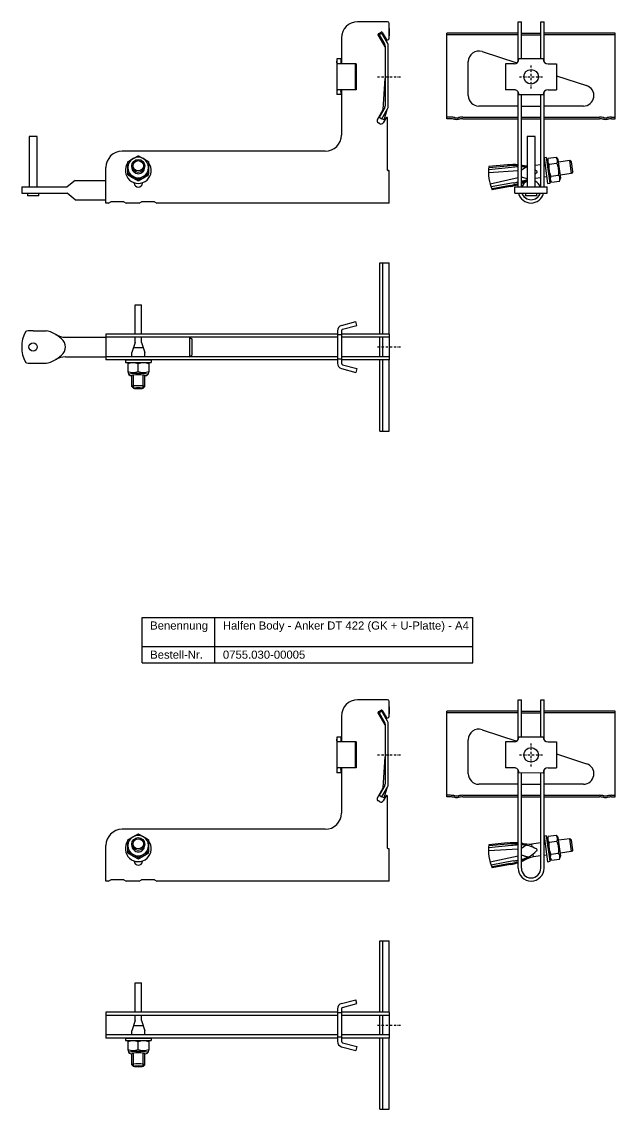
# Model space of a CAD drawing. Header units: millimetres. Extents: x 1273 to 2652, y -1202 to 170.
# Drawn here: x 1551 to 1917, y -1068 to -396 of the extents above; entities that cross this region are included whole.
import ezdxf

# ---------------------------------------------------------------- set-up
doc = ezdxf.new("R2010")
doc.units = ezdxf.units.MM
doc.header["$LTSCALE"] = 10
doc.linetypes.add('STRICHPUNKT2', pattern=[0.5, 0.25, -0.125, 0, -0.125])
doc.layers.add('HALFEN', color=2, linetype='Continuous')
doc.styles.add('ARIAL50', font='ARIAL.TTF', dxfattribs={"height": 5})

msp = doc.modelspace()

# ---------------------------------------------------------------- linework, layer by layer
at = {"layer": 'HALFEN'}
for p, q in [((1776.71, -395.86), (1758.21, -395.86)), ((1776.71, -395.86), (1758.21, -395.86)), ((1857.39, -420.52), (1857.39, -395.86)), ((1857.39, -395.86), (1859.39, -395.86)), ((1859.39, -418.85), (1859.39, -395.86)), ((1871.39, -418.86), (1871.39, -395.86)), ((1871.39, -395.86), (1873.39, -395.86)), ((1873.39, -420.51), (1873.39, -395.86)), ((1777.71, -400.12), (1777.71, -396.86)), ((1777.71, -406.04), (1777.71, -396.86)), ((1777.71, -400.12), (1777.71, -404.56)), ((1813.39, -455.86), (1813.39, -402.87)), ((1857.39, -402.87), (1813.39, -402.87)), ((1859.39, -402.87), (1871.39, -402.87)), ((1917.39, -402.87), (1873.39, -402.87)), ((1917.39, -455.86), (1917.39, -402.87)), ((1748.21, -405.86), (1748.21, -421.6)), ((1857.39, -403.87), (1813.39, -403.87)), ((1859.39, -403.87), (1871.39, -403.87)), ((1917.39, -403.87), (1873.39, -403.87)), ((1835.08, -414.31), (1856.61, -421.31)), ((1745.38, -418.86), (1745.38, -440.86)), ((1747.88, -418.86), (1745.38, -418.86)), ((1757.38, -421.86), (1746.16, -421.86)), ((1747.88, -418.86), (1747.88, -420.86)), ((1756.73, -421.86), (1756.73, -437.86)), ((1757.38, -421.86), (1757.38, -437.86)), ((1826.57, -441.49), (1826.57, -420.49)), ((1849.68, -421.84), (1849.67, -437.84)), ((1854.89, -421.85), (1849.68, -421.84)), ((1872.89, -418.86), (1857.89, -418.85)), ((1875.89, -421.86), (1881.1, -421.87)), ((1881.1, -421.87), (1881.09, -437.87)), ((1881.1, -429.26), (1899.71, -435.31)), ((1747.88, -440.86), (1745.38, -440.86)), ((1757.38, -437.86), (1746.16, -437.86)), ((1747.88, -438.86), (1747.88, -440.86)), ((1748.21, -438.11), (1748.21, -465.86)), ((1854.88, -437.85), (1849.67, -437.84)), ((1857.39, -497.86), (1857.39, -439.2)), ((1857.88, -440.85), (1872.88, -440.86)), ((1859.39, -497.86), (1859.39, -440.85)), ((1871.39, -497.86), (1871.39, -440.86)), ((1873.39, -497.86), (1873.39, -439.19)), ((1875.88, -437.86), (1881.09, -437.87)), ((1857.39, -447.99), (1833.07, -447.99)), ((1859.39, -447.99), (1871.39, -447.99)), ((1897.7, -447.99), (1873.39, -447.99)), ((1776.71, -487.56), (1776.71, -455.41)), ((1815.64, -454.86), (1813.39, -454.86)), ((1815.64, -455.86), (1813.39, -455.86)), ((1823.13, -454.86), (1857.39, -454.86)), ((1823.13, -455.86), (1857.39, -455.86)), ((1859.39, -454.86), (1871.39, -454.86)), ((1859.39, -455.86), (1871.39, -455.86)), ((1873.39, -454.86), (1907.64, -454.86)), ((1873.39, -455.86), (1907.64, -455.86)), ((1915.13, -454.86), (1917.39, -454.86)), ((1915.13, -455.86), (1917.39, -455.86)), ((1555.21, -466.86), (1555.21, -497.86)), ((1560.21, -466.86), (1555.21, -466.86)), ((1560.21, -497.86), (1560.21, -466.86)), ((1862.89, -466.86), (1862.89, -497.86)), ((1867.89, -466.86), (1862.89, -466.86)), ((1867.89, -497.86), (1867.89, -466.86)), ((1738.21, -475.86), (1612.71, -475.86)), ((1874.97, -479.79), (1873.39, -480.01)), ((1873.39, -480.01), (1875.61, -495.86)), ((1873.92, -483.82), (1873.39, -483.9)), ((1877.2, -495.63), (1874.97, -479.79)), ((1875.25, -481.81), (1876.87, -493.3)), ((1876.01, -480.14), (1875.28, -481.97)), ((1876.01, -480.14), (1880.8, -479.47)), ((1876.54, -483.86), (1881.32, -483.19)), ((1880.8, -479.47), (1882.01, -481.02)), ((1882.01, -481.02), (1883.62, -492.51)), ((1889.32, -481.66), (1882.24, -482.65)), ((1890.43, -489.58), (1889.32, -481.66)), ((1890.45, -482.51), (1889.32, -481.66)), ((1891.28, -488.45), (1890.45, -482.51)), ((1602.71, -507.86), (1602.71, -485.86)), ((1618.7, -485.74), (1618.7, -484.94)), ((1626.71, -485.74), (1626.71, -484.94)), ((1777.41, -487.86), (1777.01, -487.86)), ((1777.71, -507.86), (1777.71, -488.16)), ((1857.39, -488.05), (1839.11, -489.22)), ((1853.22, -485.92), (1839.19, -487.35)), ((1850.78, -484.29), (1839.36, -485.37)), ((1850.84, -484.99), (1839.42, -486.07)), ((1862.44, -485.65), (1859.39, -487.63)), ((1861.42, -485.56), (1862.44, -485.65)), ((1871.39, -484.18), (1867.89, -484.67)), ((1890.43, -489.58), (1883.35, -490.57)), ((1891.28, -488.45), (1890.43, -489.58)), ((1583.71, -493.86), (1578.71, -497.86)), ((1583.71, -493.86), (1602.71, -493.86)), ((1620.21, -495.56), (1620.21, -495.39)), ((1625.21, -495.56), (1625.21, -495.39)), ((1857.39, -492.36), (1840.09, -496.15)), ((1854.56, -495.43), (1840.68, -497.92)), ((1852.52, -496.98), (1841.25, -499.09)), ((1859.39, -491.42), (1859.45, -491.91)), ((1859.45, -491.91), (1859.39, -491.93)), ((1862.89, -492.97), (1859.45, -491.91)), ((1862.54, -493.52), (1862.89, -493.39)), ((1871.39, -492.25), (1867.89, -492.75)), ((1875.03, -491.74), (1873.39, -491.97)), ((1875.61, -495.86), (1877.2, -495.63)), ((1878.1, -495.01), (1876.89, -493.46)), ((1877.58, -491.29), (1882.36, -490.62)), ((1878.1, -495.01), (1882.89, -494.34)), ((1882.89, -494.34), (1883.62, -492.51)), ((1550.71, -497.86), (1578.71, -497.86)), ((1550.71, -497.86), (1550.71, -501.86)), ((1550.71, -501.86), (1578.71, -501.86)), ((1554.21, -501.86), (1554.21, -503.36)), ((1561.21, -503.36), (1554.21, -503.36)), ((1561.21, -503.36), (1561.21, -501.86)), ((1583.71, -505.86), (1578.71, -501.86)), ((1852.64, -497.62), (1841.36, -499.73)), ((1855.39, -497.86), (1875.39, -497.86)), ((1855.39, -501.86), (1855.39, -497.86)), ((1855.39, -501.86), (1875.39, -501.86)), ((1861.89, -501.86), (1861.89, -503.36)), ((1868.89, -503.36), (1861.89, -503.36)), ((1868.89, -503.36), (1868.89, -501.86)), ((1875.39, -501.86), (1875.39, -497.86)), ((1583.71, -505.86), (1602.71, -505.86)), ((1604.21, -507.86), (1602.71, -507.86)), ((1604.21, -507.86), (1605.71, -507.06)), ((1613.71, -507.06), (1605.71, -507.06)), ((1613.71, -507.06), (1615.21, -507.86)), ((1623.21, -507.86), (1615.21, -507.86)), ((1623.21, -507.86), (1624.71, -507.06)), ((1632.71, -507.06), (1624.71, -507.06)), ((1632.71, -507.06), (1634.21, -507.86)), ((1777.71, -507.86), (1634.21, -507.86)), ((1771.97, -588.83), (1771.97, -544.83)), ((1771.97, -544.83), (1777.71, -544.83)), ((1773.71, -588.83), (1773.71, -544.83)), ((1777.71, -588.83), (1777.71, -544.83)), ((1620.71, -570.81), (1624.71, -570.81)), ((1620.71, -588.83), (1620.71, -570.81)), ((1624.71, -588.83), (1624.71, -570.81)), ((1748.3, -583.47), (1757.06, -581.12)), ((1748.95, -585.89), (1757.71, -583.54)), ((1757.71, -583.54), (1757.06, -581.12)), ((1557.71, -586.83), (1565.71, -586.83)), ((1577.72, -590.83), (1602.71, -590.83)), ((1745.71, -588.83), (1602.71, -588.83)), ((1602.71, -588.83), (1602.71, -604.83)), ((1745.71, -590.83), (1602.71, -590.83)), ((1620.71, -594.06), (1620.71, -590.83)), ((1624.71, -594.06), (1624.71, -590.83)), ((1654.31, -590.83), (1654.31, -602.83)), ((1654.31, -590.83), (1655.71, -591.83)), ((1745.71, -586.85), (1745.71, -606.82)), ((1748.21, -589.33), (1745.71, -589.33)), ((1748.21, -586.85), (1748.21, -606.82)), ((1777.71, -588.83), (1748.21, -588.83)), ((1748.21, -588.83), (1748.21, -590.83)), ((1777.71, -590.83), (1748.21, -590.83)), ((1748.21, -590.83), (1748.21, -602.83)), ((1771.97, -602.83), (1771.97, -590.83)), ((1773.71, -602.83), (1773.71, -590.83)), ((1777.71, -588.83), (1777.71, -604.83)), ((1620.71, -594.06), (1618.71, -600.31)), ((1625.75, -597.31), (1619.71, -597.31)), ((1624.71, -594.06), (1626.71, -600.31)), ((1655.71, -591.83), (1655.71, -601.83)), ((1577.72, -602.83), (1602.71, -602.83)), ((1745.71, -602.83), (1602.71, -602.83)), ((1618.71, -602.83), (1618.71, -600.31)), ((1626.71, -602.83), (1626.71, -600.31)), ((1654.31, -602.83), (1655.71, -601.83)), ((1748.21, -604.33), (1745.71, -604.33)), ((1777.71, -602.83), (1748.21, -602.83)), ((1748.21, -602.83), (1748.21, -604.83)), ((1557.71, -606.83), (1565.71, -606.83)), ((1745.71, -604.83), (1602.71, -604.83)), ((1614.71, -604.83), (1630.71, -604.83)), ((1614.71, -604.83), (1614.71, -606.42)), ((1614.71, -606.42), (1630.71, -606.42)), ((1616.91, -606.42), (1616.21, -607.16)), ((1616.21, -607.16), (1616.21, -611.94)), ((1616.91, -606.42), (1628.51, -606.42)), ((1622.71, -611.94), (1622.71, -607.16)), ((1628.51, -606.42), (1629.21, -607.16)), ((1629.21, -607.16), (1629.21, -611.94)), ((1630.71, -604.83), (1630.71, -606.42)), ((1777.71, -604.83), (1748.21, -604.83)), ((1748.3, -610.2), (1757.06, -612.54)), ((1748.95, -607.78), (1757.71, -610.13)), ((1757.71, -610.13), (1757.06, -612.54)), ((1771.97, -648.83), (1771.97, -604.83)), ((1773.71, -648.83), (1773.71, -604.83)), ((1777.71, -648.83), (1777.71, -604.83)), ((1616.21, -611.94), (1616.91, -613.96)), ((1618.71, -621.31), (1618.71, -614.54)), ((1619.71, -622.31), (1619.71, -614.2)), ((1625.71, -622.31), (1625.71, -614.2)), ((1626.71, -621.31), (1626.71, -614.54)), ((1629.21, -611.94), (1628.51, -613.96)), ((1619.71, -622.31), (1618.71, -621.31)), ((1625.71, -622.31), (1626.71, -621.31)), ((1771.97, -648.83), (1777.71, -648.83)), ((1625.03, -763.93), (1829.34, -763.93)), ((1625.03, -791.93), (1625.03, -763.93)), ((1669.99, -791.93), (1669.99, -763.93)), ((1829.34, -791.93), (1829.34, -763.93)), ((1625.03, -781.93), (1829.34, -781.93)), ((1625.03, -791.93), (1829.34, -791.93)), ((1776.71, -814.86), (1758.21, -814.86)), ((1776.71, -814.86), (1758.21, -814.86)), ((1777.71, -819.12), (1777.71, -815.86)), ((1777.71, -825.04), (1777.71, -815.86)), ((1777.71, -819.12), (1777.71, -823.57)), ((1857.39, -839.52), (1857.39, -814.86)), ((1857.39, -814.86), (1859.39, -814.86)), ((1859.39, -837.85), (1859.39, -814.86)), ((1871.39, -837.86), (1871.39, -814.86)), ((1871.39, -814.86), (1873.39, -814.86)), ((1873.39, -839.51), (1873.39, -814.86)), ((1748.21, -824.86), (1748.21, -840.6)), ((1813.39, -874.86), (1813.39, -821.87)), ((1857.39, -821.87), (1813.39, -821.87)), ((1857.39, -822.87), (1813.39, -822.87)), ((1859.39, -821.87), (1871.39, -821.87)), ((1859.39, -822.87), (1871.39, -822.87)), ((1917.39, -821.87), (1873.39, -821.87)), ((1917.39, -822.87), (1873.39, -822.87)), ((1917.39, -874.86), (1917.39, -821.87)), ((1745.38, -837.86), (1745.38, -859.86)), ((1747.88, -837.86), (1745.38, -837.86)), ((1747.88, -837.86), (1747.88, -839.86)), ((1826.57, -860.5), (1826.57, -839.5)), ((1835.08, -833.31), (1856.61, -840.31)), ((1872.89, -837.86), (1857.89, -837.85)), ((1757.38, -840.86), (1746.16, -840.86)), ((1756.73, -840.86), (1756.73, -856.86)), ((1757.38, -840.86), (1757.38, -856.86)), ((1849.68, -840.85), (1849.67, -856.85)), ((1854.89, -840.85), (1849.68, -840.85)), ((1875.89, -840.87), (1881.1, -840.87)), ((1881.1, -840.87), (1881.09, -856.87)), ((1881.1, -848.27), (1899.71, -854.31)), ((1747.88, -859.86), (1745.38, -859.86)), ((1757.38, -856.86), (1746.16, -856.86)), ((1747.88, -857.86), (1747.88, -859.86)), ((1748.21, -857.12), (1748.21, -884.86)), ((1854.88, -856.85), (1849.67, -856.85)), ((1857.39, -918.86), (1857.39, -858.2)), ((1857.88, -859.85), (1872.88, -859.86)), ((1859.39, -918.86), (1859.39, -859.85)), ((1871.39, -918.86), (1871.39, -859.86)), ((1873.39, -918.86), (1873.39, -858.19)), ((1875.88, -856.87), (1881.09, -856.87)), ((1857.39, -867), (1833.07, -867)), ((1859.39, -867), (1871.39, -867)), ((1897.7, -867), (1873.39, -867)), ((1776.71, -906.56), (1776.71, -874.41)), ((1815.64, -873.86), (1813.39, -873.86)), ((1815.64, -874.86), (1813.39, -874.86)), ((1823.13, -873.86), (1857.39, -873.86)), ((1823.13, -874.86), (1857.39, -874.86)), ((1859.39, -873.86), (1871.39, -873.86)), ((1859.39, -874.86), (1871.39, -874.86)), ((1873.39, -873.86), (1907.64, -873.86)), ((1873.39, -874.86), (1907.64, -874.86)), ((1915.13, -873.86), (1917.39, -873.86)), ((1915.13, -874.86), (1917.39, -874.86)), ((1738.21, -894.86), (1612.71, -894.86)), ((1874.97, -898.79), (1873.39, -899.01)), ((1873.39, -899.01), (1875.61, -914.86)), ((1877.2, -914.64), (1874.97, -898.79)), ((1876.01, -899.14), (1875.28, -900.97)), ((1876.01, -899.14), (1880.8, -898.47)), ((1880.8, -898.47), (1882.01, -900.02)), ((1882.01, -900.02), (1883.62, -911.51)), ((1602.71, -926.86), (1602.71, -904.86)), ((1618.7, -904.74), (1618.7, -903.94)), ((1626.71, -904.74), (1626.71, -903.94)), ((1777.41, -906.86), (1777.01, -906.86)), ((1777.71, -926.86), (1777.71, -907.16)), ((1857.39, -907.05), (1839.11, -908.22)), ((1853.22, -904.92), (1839.19, -906.35)), ((1850.78, -903.29), (1839.36, -904.37)), ((1850.84, -903.99), (1839.42, -905.07)), ((1862.44, -904.65), (1859.39, -906.64)), ((1862.44, -904.65), (1859.39, -906.64)), ((1862.44, -904.65), (1859.39, -906.64)), ((1862.44, -904.65), (1859.39, -906.64)), ((1862.44, -904.65), (1859.39, -906.64)), ((1862.44, -904.65), (1859.39, -906.64)), ((1861.42, -904.56), (1862.44, -904.65)), ((1861.42, -904.56), (1862.44, -904.65)), ((1861.42, -904.56), (1862.44, -904.65)), ((1861.42, -904.56), (1862.44, -904.65)), ((1861.42, -904.56), (1862.44, -904.65)), ((1861.42, -904.56), (1862.44, -904.65)), ((1871.39, -903.18), (1865.55, -904)), ((1865.55, -904), (1865.78, -905.6)), ((1865.69, -904.99), (1865.79, -905.7)), ((1873.92, -902.82), (1873.39, -902.9)), ((1875.25, -900.82), (1876.87, -912.3)), ((1876.54, -902.86), (1881.32, -902.19)), ((1889.32, -900.66), (1882.24, -901.65)), ((1890.43, -908.58), (1889.32, -900.66)), ((1890.45, -901.51), (1889.32, -900.66)), ((1891.28, -907.45), (1890.45, -901.51)), ((1857.39, -911.37), (1840.09, -915.15)), ((1859.39, -910.42), (1859.45, -910.91)), ((1859.39, -910.42), (1859.45, -910.91)), ((1859.39, -910.42), (1859.45, -910.91)), ((1859.39, -910.42), (1859.45, -910.91)), ((1859.45, -910.91), (1859.39, -910.93)), ((1859.45, -910.91), (1859.39, -910.93)), ((1859.45, -910.91), (1859.39, -910.93)), ((1859.45, -910.91), (1859.39, -910.93)), ((1862.89, -911.97), (1859.45, -910.91)), ((1862.89, -911.97), (1859.45, -910.91)), ((1862.89, -911.97), (1859.45, -910.91)), ((1862.89, -911.97), (1859.45, -910.91)), ((1862.89, -911.97), (1859.45, -910.91)), ((1863.49, -912.15), (1859.45, -910.91)), ((1862.54, -912.52), (1863.49, -912.15)), ((1862.54, -912.52), (1862.89, -912.39)), ((1862.54, -912.52), (1862.89, -912.39)), ((1862.54, -912.52), (1862.89, -912.39)), ((1862.54, -912.52), (1862.89, -912.39)), ((1862.54, -912.52), (1862.89, -912.39)), ((1866.43, -910.22), (1866.53, -910.93)), ((1866.44, -910.31), (1866.67, -911.92)), ((1871.39, -911.26), (1866.67, -911.92)), ((1875.03, -910.74), (1873.39, -910.98)), ((1878.1, -914.01), (1876.89, -912.46)), ((1877.58, -910.29), (1882.36, -909.62)), ((1878.1, -914.01), (1882.89, -913.34)), ((1882.89, -913.34), (1883.62, -911.51)), ((1890.43, -908.58), (1883.35, -909.57)), ((1891.28, -907.45), (1890.43, -908.58)), ((1620.21, -914.56), (1620.21, -914.39)), ((1625.21, -914.56), (1625.21, -914.39)), ((1854.56, -914.43), (1840.68, -916.92)), ((1852.52, -915.98), (1841.25, -918.09)), ((1852.64, -916.62), (1841.36, -918.73)), ((1875.61, -914.86), (1877.2, -914.64)), ((1604.21, -926.86), (1602.71, -926.86)), ((1604.21, -926.86), (1605.71, -926.06)), ((1613.71, -926.06), (1605.71, -926.06)), ((1613.71, -926.06), (1615.21, -926.86)), ((1623.21, -926.86), (1615.21, -926.86)), ((1623.21, -926.86), (1624.71, -926.06)), ((1632.71, -926.06), (1624.71, -926.06)), ((1632.71, -926.06), (1634.21, -926.86)), ((1777.71, -926.86), (1634.21, -926.86)), ((1771.97, -1007.84), (1771.97, -963.84)), ((1771.97, -963.84), (1777.71, -963.84)), ((1773.71, -1007.84), (1773.71, -963.84)), ((1777.71, -1007.84), (1777.71, -963.84)), ((1620.71, -989.82), (1624.71, -989.82)), ((1620.71, -1007.84), (1620.71, -989.82)), ((1624.71, -1007.84), (1624.71, -989.82)), ((1748.3, -1002.47), (1757.06, -1000.13)), ((1757.71, -1002.54), (1757.06, -1000.13)), ((1745.71, -1007.84), (1602.71, -1007.84)), ((1602.71, -1007.84), (1602.71, -1023.84)), ((1745.71, -1005.85), (1745.71, -1025.82)), ((1748.21, -1005.85), (1748.21, -1025.82)), ((1777.71, -1007.84), (1748.21, -1007.84)), ((1748.21, -1007.84), (1748.21, -1009.84)), ((1748.95, -1004.89), (1757.71, -1002.54)), ((1777.71, -1007.84), (1777.71, -1023.84)), ((1745.71, -1009.84), (1602.71, -1009.84)), ((1620.71, -1013.07), (1618.71, -1019.32)), ((1620.71, -1013.07), (1620.71, -1009.84)), ((1624.71, -1013.07), (1624.71, -1009.84)), ((1624.71, -1013.07), (1626.71, -1019.32)), ((1748.21, -1008.34), (1745.71, -1008.34)), ((1777.71, -1009.84), (1748.21, -1009.84)), ((1748.21, -1009.84), (1748.21, -1021.84)), ((1771.97, -1021.84), (1771.97, -1009.84)), ((1773.71, -1021.84), (1773.71, -1009.84)), ((1618.71, -1021.84), (1618.71, -1019.32)), ((1625.75, -1016.32), (1619.71, -1016.32)), ((1626.71, -1021.84), (1626.71, -1019.32)), ((1745.71, -1021.84), (1602.71, -1021.84)), ((1745.71, -1023.84), (1602.71, -1023.84)), ((1614.71, -1023.84), (1630.71, -1023.84)), ((1614.71, -1023.84), (1614.71, -1025.42)), ((1614.71, -1025.42), (1630.71, -1025.42)), ((1616.91, -1025.42), (1616.21, -1026.16)), ((1616.21, -1026.16), (1616.21, -1030.94)), ((1616.91, -1025.42), (1628.51, -1025.42)), ((1622.71, -1030.94), (1622.71, -1026.16)), ((1628.51, -1025.42), (1629.21, -1026.16)), ((1629.21, -1026.16), (1629.21, -1030.94)), ((1630.71, -1023.84), (1630.71, -1025.42)), ((1748.21, -1023.34), (1745.71, -1023.34)), ((1777.71, -1021.84), (1748.21, -1021.84)), ((1748.21, -1021.84), (1748.21, -1023.84)), ((1777.71, -1023.84), (1748.21, -1023.84)), ((1748.95, -1026.78), (1757.71, -1029.13)), ((1771.97, -1067.84), (1771.97, -1023.84)), ((1773.71, -1067.84), (1773.71, -1023.84)), ((1777.71, -1067.84), (1777.71, -1023.84)), ((1616.21, -1030.94), (1616.91, -1032.96)), ((1618.71, -1040.32), (1618.71, -1033.55)), ((1619.71, -1041.32), (1619.71, -1033.2)), ((1625.71, -1041.32), (1625.71, -1033.2)), ((1626.71, -1040.32), (1626.71, -1033.55)), ((1629.21, -1030.94), (1628.51, -1032.96)), ((1748.3, -1029.2), (1757.06, -1031.55)), ((1757.71, -1029.13), (1757.06, -1031.55)), ((1619.71, -1041.32), (1618.71, -1040.32)), ((1625.71, -1041.32), (1626.71, -1040.32)), ((1771.97, -1067.84), (1777.71, -1067.84))]:
    msp.add_line(p, q, dxfattribs=at)
at = {"layer": 'HALFEN', "extrusion": (0, 1, 0)}
for p, q in [((1771.04, -403.22), (1772.77, -402.22)), ((1773.18, -402.87), (1771.45, -403.87)), ((1776.71, -408.98), (1773.18, -402.87)), ((1773.45, -402.41), (1775.84, -406.54)), ((1775.18, -411.4), (1770.86, -403.91)), ((1771.45, -403.87), (1774.98, -409.98)), ((1775.18, -410.73), (1775.18, -447.99)), ((1777.18, -447.99), (1777.18, -410.73)), ((1774.05, -450.14), (1775.18, -431.02)), ((1770.49, -456.31), (1774.05, -450.14)), ((1774.98, -448.74), (1771.45, -454.86)), ((1773.18, -455.86), (1776.71, -449.74)), ((1774.59, -456.36), (1776.49, -450.12)), ((1771.45, -454.86), (1773.17, -455.85)), ((1773.18, -455.86), (1773.17, -455.85)), ((1773.53, -455.98), (1773.18, -455.86)), ((1774.59, -456.36), (1773.53, -455.98)), ((1775.77, -455.16), (1773.95, -458.31)), ((1771.91, -458.86), (1771.04, -458.36)), ((1616.31, -490.43), (1616.31, -489.69)), ((1629.11, -490.43), (1629.11, -489.69)), ((1622.71, -494.09), (1622.71, -493.36)), ((1775.18, -830.4), (1770.86, -822.91)), ((1771.04, -822.22), (1772.77, -821.22)), ((1773.18, -821.87), (1771.45, -822.87)), ((1771.45, -822.87), (1774.98, -828.99)), ((1776.71, -827.99), (1773.18, -821.87)), ((1773.45, -821.41), (1775.84, -825.54)), ((1775.18, -829.74), (1775.18, -867)), ((1777.18, -867), (1777.18, -829.74)), ((1774.05, -869.14), (1775.18, -850.03)), ((1770.49, -875.31), (1774.05, -869.14)), ((1774.98, -867.75), (1771.45, -873.86)), ((1773.18, -874.86), (1776.71, -868.75)), ((1774.59, -875.36), (1776.49, -869.13)), ((1771.91, -877.86), (1771.04, -877.36)), ((1771.45, -873.86), (1773.17, -874.85)), ((1773.18, -874.86), (1773.17, -874.85)), ((1773.53, -874.98), (1773.18, -874.86)), ((1774.59, -875.36), (1773.53, -874.98)), ((1775.77, -874.16), (1773.95, -877.31)), ((1616.31, -909.43), (1616.31, -908.69)), ((1622.71, -913.09), (1622.71, -912.36)), ((1629.11, -909.43), (1629.11, -908.69))]:
    msp.add_line(p, q, dxfattribs=at)
at = {"layer": 'HALFEN', "color": 1, "linetype": 'STRICHPUNKT2', "ltscale": 0.5}
for p, q in [((1865.39, -437.11), (1865.39, -422.61)), ((1770.46, -429.86), (1784.96, -429.86)), ((1858.14, -429.86), (1872.64, -429.86)), ((1770.46, -596.83), (1784.96, -596.83)), ((1865.39, -856.11), (1865.39, -841.61)), ((1770.46, -848.86), (1784.96, -848.86)), ((1858.14, -848.86), (1872.64, -848.86)), ((1770.46, -1015.84), (1784.96, -1015.84))]:
    msp.add_line(p, q, dxfattribs=at)
at = {"layer": 'HALFEN'}
for centre, radius in [((1865.39, -429.86), 4.5), ((1557.71, -596.83), 2.55), ((1865.39, -848.86), 4.5)]:
    msp.add_circle(centre, radius, dxfattribs=at)
for centre, radius, start, end in [((1758.21, -405.86), 10, 90, 180), ((1776.71, -396.86), 1, 0, 90), ((1773.02, -402.66), 0.5, 30, 120), ((1771.29, -403.66), 0.5, 120, 210), ((1776.71, -406.04), 1, 210, 0), ((1773.68, -410.73), 3.5, 360, 30), ((1773.68, -410.73), 1.5, 0, 30), ((1833.07, -420.49), 6.5, 72, 180), ((1854.89, -418.85), 3, 269.95559, 359.95559), ((1875.89, -418.86), 3, 179.95559, 269.95559), ((1897.7, -441.49), 6.5, 270, 72), ((1833.07, -441.49), 6.5, 180, 270), ((1854.88, -440.85), 3, 359.95559, 89.95559), ((1875.88, -440.86), 3, 89.95559, 179.95559), ((1773.68, -447.99), 1.5, 330, 360), ((1773.68, -447.99), 3.5, 330, 0), ((1771.79, -457.06), 1.5, 150, 240), ((1776.21, -455.41), 0.5, 0, 150), ((1815.64, -470.86), 16, 80.36636, 90), ((1815.64, -470.86), 15, 80.36636, 90), ((1819.39, -448.77), 7.41, 260.36636, 279.63364), ((1819.39, -448.77), 6.41, 260.36636, 279.63364), ((1823.13, -470.86), 16, 90, 99.63364), ((1823.13, -470.86), 15, 90, 99.63364), ((1907.64, -470.86), 16, 80.36636, 90), ((1907.64, -470.86), 15, 80.36636, 90), ((1911.39, -448.77), 7.41, 260.36636, 279.63364), ((1911.39, -448.77), 6.41, 260.36636, 279.63364), ((1915.13, -470.86), 16, 90, 99.63364), ((1915.13, -470.86), 15, 90, 99.63364), ((1772.66, -457.56), 1.5, 240, 330), ((1738.21, -465.86), 10, 270, 0), ((1612.71, -485.86), 10, 90, 180), ((1622.71, -487.79), 8, 143.1301, 36.8699), ((1878.99, -481.62), 3.32, 162.43847, 222.43847), ((1878.35, -481.71), 3.32, 333.56153, 33.56153), ((1870.13, -488.55), 12.4, 350.38303, 25.61697), ((1777.01, -487.56), 0.3, 180, 270), ((1777.41, -488.16), 0.3, 0, 90), ((1865.91, -488.98), 26.8, 172.24397, 203.64347), ((1854.78, -526.44), 42.29, 86.47165, 95.44157), ((1854.95, -515.37), 30.65, 85.43459, 97.65576), ((1859.25, -529.19), 43.69, 92.44132, 97.9226), ((1854.78, -526.44), 42.29, 83.07738, 83.75165), ((1854.95, -515.37), 30.65, 74.98685, 81.67144), ((1859.25, -529.19), 43.69, 87.15167, 89.81779), ((1864.61, -464.48), 20.54, 256.67305, 265.17141), ((1854.95, -515.37), 30.65, 63.44584, 65.02826), ((1848.1, -466.65), 30.65, 310.20847, 312.55416), ((1868.48, -488.52), 0.594, 357.93529, 73.26541), ((1868.51, -488.73), 0.594, 302.73459, 18.06471), ((1888.77, -485.93), 12.4, 170.38303, 205.61697), ((1622.71, -495.56), 2.5, 180, 0), ((1848.1, -466.65), 30.65, 278.34424, 287.63767), ((1844.89, -456.05), 42.29, 280.55843, 287.18811), ((1848.42, -452.17), 43.69, 278.0774, 281.83857), ((1848.1, -466.65), 30.65, 291.60765, 298.84489), ((1848.42, -452.17), 43.69, 284.53264, 288.84833), ((1844.89, -456.05), 42.29, 290.04791, 292.92262), ((1865.39, -499.86), 6, 114.62432, 160.52878), ((1871.42, -512.9), 20.54, 114.55078, 119.32695), ((1865.39, -499.86), 6, 19.47122, 65.37568), ((1880.55, -492.77), 3.32, 153.56153, 213.56153), ((1879.91, -492.86), 3.32, 342.43847, 42.43847), ((1865.39, -499.86), 8, 194.47751, 345.52249), ((1865.39, -499.86), 6, 199.47122, 245.37568), ((1865.39, -499.86), 6, 199.47122, 340.52878), ((1865.39, -499.86), 6, 294.62432, 340.52878), ((1749.21, -586.85), 3.5, 105, 180), ((1571.26, -596.83), 20.55, 153.10667, 206.89333), ((1553.82, -587.99), 1, 95.71948, 153.10667), ((1557.05, -620.21), 33.38, 88.87071, 95.71948), ((1562.25, -605.23), 18.71, 45.68888, 79.34138), ((1578.41, -577.28), 13.57, 240.09537, 267.05052), ((1749.21, -586.85), 1, 105, 180), ((1571.28, -596.83), 6.43, 308.92503, 51.07497), ((1562.25, -588.44), 18.71, 280.65862, 314.31112), ((1578.41, -616.39), 13.57, 92.94948, 119.90463), ((1553.82, -605.68), 1, 206.89333, 264.28052), ((1557.05, -573.46), 33.38, 264.28052, 271.12929), ((1619.46, -615.95), 9.37, 69.70545, 110.29455), ((1625.96, -615.95), 9.37, 69.70545, 110.29455), ((1749.21, -606.82), 3.5, 180, 255), ((1749.21, -606.82), 1, 180, 255), ((1619.46, -603.15), 9.37, 249.70545, 290.29455), ((1625.96, -603.15), 9.37, 249.70545, 290.29455), ((1758.21, -824.86), 10, 90, 180), ((1776.71, -815.86), 1, 0, 90), ((1771.29, -822.66), 0.5, 120, 210), ((1773.02, -821.66), 0.5, 30, 120), ((1776.71, -825.04), 1, 210, 0), ((1773.68, -829.74), 1.5, 0, 30), ((1773.68, -829.74), 3.5, 360, 30), ((1833.07, -839.5), 6.5, 72, 180), ((1854.89, -837.85), 3, 269.95559, 359.95559), ((1875.89, -837.87), 3, 179.95559, 269.95559), ((1854.88, -859.85), 3, 359.95559, 89.95559), ((1875.88, -859.87), 3, 89.95559, 179.95559), ((1897.7, -860.5), 6.5, 270, 72), ((1833.07, -860.5), 6.5, 180, 270), ((1773.68, -867), 1.5, 330, 360), ((1773.68, -867), 3.5, 330, 0), ((1771.79, -876.06), 1.5, 150, 240), ((1772.66, -876.56), 1.5, 240, 330), ((1776.21, -874.41), 0.5, 0, 150), ((1815.64, -889.86), 16, 80.36636, 90), ((1815.64, -889.86), 15, 80.36636, 90), ((1819.39, -867.77), 7.41, 260.36636, 279.63364), ((1819.39, -867.77), 6.41, 260.36636, 279.63364), ((1823.13, -889.86), 16, 90, 99.63364), ((1823.13, -889.86), 15, 90, 99.63364), ((1907.64, -889.86), 16, 80.36636, 90), ((1907.64, -889.86), 15, 80.36636, 90), ((1911.39, -867.77), 7.41, 260.36636, 279.63364), ((1911.39, -867.77), 6.41, 260.36636, 279.63364), ((1915.13, -889.86), 16, 90, 99.63364), ((1915.13, -889.86), 15, 90, 99.63364), ((1738.21, -884.86), 10, 270, 0), ((1612.71, -904.86), 10, 90, 180), ((1878.99, -900.62), 3.32, 162.43847, 222.43847), ((1878.35, -900.71), 3.32, 333.56153, 33.56153), ((1622.71, -906.79), 8, 143.1301, 36.8699), ((1777.01, -906.56), 0.3, 180, 270), ((1777.41, -907.16), 0.3, 0, 90), ((1865.91, -907.98), 26.8, 172.24397, 203.64347), ((1854.78, -945.44), 42.29, 86.47165, 95.44157), ((1854.95, -934.37), 30.65, 85.43459, 97.65576), ((1859.25, -948.19), 43.69, 92.44132, 97.9226), ((1854.78, -945.44), 42.29, 83.07738, 83.75165), ((1854.78, -945.44), 42.29, 83.07738, 83.75165), ((1854.78, -945.44), 42.29, 83.07738, 83.75165), ((1854.78, -945.44), 42.29, 83.07738, 83.75165), ((1854.95, -934.37), 30.65, 63.44584, 81.67144), ((1859.25, -948.19), 43.69, 87.15167, 89.81779), ((1859.25, -948.19), 43.69, 87.15167, 89.81779), ((1859.25, -948.19), 43.69, 87.15167, 89.81779), ((1859.25, -948.19), 43.69, 87.15167, 89.81779), ((1859.25, -948.19), 43.69, 87.15167, 89.81779), ((1859.25, -948.19), 43.69, 87.15167, 89.81779), ((1864.61, -883.48), 20.54, 256.67305, 272.61653), ((1868.48, -907.52), 0.594, 357.93529, 73.26541), ((1868.48, -907.52), 0.594, 357.93529, 73.26541), ((1868.48, -907.52), 0.594, 357.93529, 73.26541), ((1888.77, -904.93), 12.4, 170.38303, 205.61697), ((1870.13, -907.55), 12.4, 350.38303, 25.61697), ((1848.1, -885.65), 30.65, 291.60765, 312.55416), ((1848.42, -871.17), 43.69, 284.53264, 288.84833), ((1848.42, -871.17), 43.69, 284.53264, 288.84833), ((1848.42, -871.17), 43.69, 284.53264, 288.84833), ((1848.42, -871.17), 43.69, 284.53264, 288.84833), ((1848.42, -871.17), 43.69, 284.53264, 288.84833), ((1848.42, -871.17), 43.69, 284.53264, 288.84833), ((1871.42, -931.9), 20.54, 103.38347, 119.32695), ((1868.51, -907.73), 0.594, 302.73459, 18.06471), ((1868.51, -907.73), 0.594, 302.73459, 18.06471), ((1868.51, -907.73), 0.594, 302.73459, 18.06471), ((1880.55, -911.77), 3.32, 153.56153, 213.56153), ((1879.91, -911.86), 3.32, 342.43847, 42.43847), ((1622.71, -914.56), 2.5, 180, 0), ((1848.1, -885.65), 30.65, 278.34424, 287.63767), ((1844.89, -875.05), 42.29, 280.55843, 287.18811), ((1848.42, -871.17), 43.69, 278.0774, 281.83857), ((1865.39, -918.86), 8, 180, 360), ((1844.89, -875.05), 42.29, 290.04791, 292.92262), ((1844.89, -875.05), 42.29, 290.04791, 292.92262), ((1844.89, -875.05), 42.29, 290.04791, 292.92262), ((1844.89, -875.05), 42.29, 290.04791, 292.92262), ((1844.89, -875.05), 42.29, 290.04791, 292.92262), ((1844.89, -875.05), 42.29, 290.04791, 292.92262), ((1865.39, -918.86), 6, 180, 0), ((1749.21, -1005.85), 3.5, 105, 180), ((1749.21, -1005.85), 1, 105, 180), ((1619.46, -1034.95), 9.37, 69.70545, 110.29455), ((1625.96, -1034.95), 9.37, 69.70545, 110.29455), ((1749.21, -1025.82), 3.5, 180, 255), ((1749.21, -1025.82), 1, 180, 255), ((1619.46, -1022.15), 9.37, 249.70545, 290.29455), ((1625.96, -1022.15), 9.37, 249.70545, 290.29455)]:
    msp.add_arc(centre, radius, start, end, dxfattribs=at)
for centre, major_axis, ratio, start_param, end_param in [((1622.71, -485.95), (6.4, 0), 0.992546, 2.094395, 3.141593), ((1622.71, -485.95), (6.4, 0), 0.992546, 1.047198, 2.094395), ((1622.71, -485.95), (-6.4, 0), 0.992546, 3.141593, 4.18879), ((1622.71, -485.95), (6.4, 0), 0.992546, 3.141593, 4.18879), ((1622.71, -485.82), (4, 0), 0.992546, 3.123186, 4.712389), ((1622.71, -485.82), (-4, 0), 0.992546, 1.570796, 3.16), ((1622.71, -485.95), (-6.4, 0), 0.992546, 2.094395, 3.141593), ((1622.71, -485.95), (-6.4, 0), 0.992546, 1.047198, 2.094395), ((1622.71, -613.96), (-5.8, 0), 0.139173, 2.331809, 7.092969), ((1622.71, -614.57), (4, 0), 0.139033, 0.050629, 3.096659), ((1622.71, -621.32), (-4, 0), 0.139173, 3.158116, 6.266662), ((1622.71, -904.95), (6.4, 0), 0.992546, 2.094395, 3.141593), ((1622.71, -904.95), (6.4, 0), 0.992546, 1.047198, 2.094395), ((1622.71, -904.95), (-6.4, 0), 0.992546, 3.141593, 4.18879), ((1622.71, -904.95), (6.4, 0), 0.992546, 3.141593, 4.18879), ((1622.71, -904.82), (4, 0), 0.992546, 3.123186, 4.712389), ((1622.71, -904.82), (-4, 0), 0.992546, 1.570796, 3.16), ((1622.71, -904.95), (-6.4, 0), 0.992546, 2.094395, 3.141593), ((1622.71, -904.95), (-6.4, 0), 0.992546, 1.047198, 2.094395), ((1622.71, -1032.96), (-5.8, 0), 0.139173, 2.331809, 7.092969), ((1622.71, -1033.57), (4, 0), 0.139033, 0.050629, 3.096659), ((1622.71, -1040.33), (-4, 0), 0.139173, 3.158116, 6.266662)]:
    msp.add_ellipse(centre, major_axis=major_axis, ratio=ratio, start_param=start_param, end_param=end_param, dxfattribs=at)
for centre, major_axis, ratio in [((1622.71, -484.94), (4, 0), 0.992546), ((1622.71, -484.84), (3.2, 0), 0.992546), ((1622.71, -622.31), (-3, 0), 0.139173), ((1622.71, -903.94), (4, 0), 0.992546), ((1622.71, -903.84), (3.2, 0), 0.992546), ((1622.71, -1041.32), (-3, 0), 0.139173)]:
    msp.add_ellipse(centre, major_axis=major_axis, ratio=ratio, dxfattribs=at)
for points, knots in [([(1746.16, -421.86), (1746.06, -421.85), (1745.96, -421.84), (1745.79, -421.77), (1745.72, -421.72), (1745.59, -421.58), (1745.54, -421.49), (1745.47, -421.28), (1745.44, -421.17), (1745.4, -420.91), (1745.39, -420.77), (1745.38, -420.47), (1745.38, -420.32), (1745.38, -420.16)], [12.939429, 12.939429, 12.939429, 12.939429, 13.450896, 13.450896, 13.981749, 13.981749, 14.512603, 14.512603, 15.043457, 15.043457, 15.58114, 15.58114, 16.065881, 16.065881, 16.065881, 16.065881]), ([(1747.89, -421.01), (1747.9, -421.07), (1747.91, -421.14), (1747.94, -421.26), (1747.97, -421.33), (1748.04, -421.46), (1748.09, -421.52), (1748.17, -421.57), (1748.19, -421.59), (1748.21, -421.6)], [4.1764157, 4.1764157, 4.1764157, 4.1764157, 4.4061223, 4.4061223, 4.6848401, 4.6848401, 4.9635579, 4.9635579, 5.0545355, 5.0545355, 5.0545355, 5.0545355]), ([(1748.21, -421.6), (1748.25, -421.64), (1748.29, -421.67), (1748.39, -421.73), (1748.46, -421.76), (1748.52, -421.79)], [2.958333, 2.958333, 2.958333, 2.958333, 3.2000176, 3.2000176, 3.5438255, 3.5438255, 3.5438255, 3.5438255]), ([(1748.88, -421.86), (1748.77, -421.86), (1748.65, -421.84), (1748.53, -421.79), (1748.52, -421.79), (1748.52, -421.79)], [0, 0, 0, 0, 0.6724021, 0.6724021, 0.712352, 0.712352, 0.712352, 0.712352]), ([(1746.16, -437.86), (1746.06, -437.86), (1745.96, -437.87), (1745.79, -437.94), (1745.72, -437.99), (1745.59, -438.13), (1745.54, -438.22), (1745.47, -438.43), (1745.44, -438.55), (1745.4, -438.8), (1745.39, -438.94), (1745.38, -439.24), (1745.38, -439.39), (1745.38, -439.55)], [12.939429, 12.939429, 12.939429, 12.939429, 13.450896, 13.450896, 13.981749, 13.981749, 14.512603, 14.512603, 15.043457, 15.043457, 15.58114, 15.58114, 16.065881, 16.065881, 16.065881, 16.065881]), ([(1747.89, -438.7), (1747.9, -438.64), (1747.91, -438.58), (1747.94, -438.45), (1747.97, -438.38), (1748.04, -438.25), (1748.09, -438.2), (1748.17, -438.14), (1748.19, -438.12), (1748.21, -438.11)], [4.1764157, 4.1764157, 4.1764157, 4.1764157, 4.4061223, 4.4061223, 4.6848401, 4.6848401, 4.9635579, 4.9635579, 5.0545355, 5.0545355, 5.0545355, 5.0545355]), ([(1748.21, -438.11), (1748.25, -438.08), (1748.29, -438.04), (1748.39, -437.98), (1748.46, -437.95), (1748.52, -437.92)], [2.958333, 2.958333, 2.958333, 2.958333, 3.2000176, 3.2000176, 3.5438255, 3.5438255, 3.5438255, 3.5438255]), ([(1748.88, -437.86), (1748.77, -437.86), (1748.65, -437.88), (1748.53, -437.92), (1748.52, -437.92), (1748.52, -437.92)], [0, 0, 0, 0, 0.6724021, 0.6724021, 0.712352, 0.712352, 0.712352, 0.712352]), ([(1746.16, -840.86), (1746.06, -840.86), (1745.96, -840.84), (1745.79, -840.77), (1745.72, -840.72), (1745.59, -840.58), (1745.54, -840.49), (1745.47, -840.29), (1745.44, -840.17), (1745.4, -839.91), (1745.39, -839.77), (1745.38, -839.47), (1745.38, -839.32), (1745.38, -839.16)], [12.939429, 12.939429, 12.939429, 12.939429, 13.450896, 13.450896, 13.981749, 13.981749, 14.512603, 14.512603, 15.043457, 15.043457, 15.58114, 15.58114, 16.065881, 16.065881, 16.065881, 16.065881]), ([(1747.89, -840.01), (1747.9, -840.08), (1747.91, -840.14), (1747.94, -840.26), (1747.97, -840.34), (1748.04, -840.46), (1748.09, -840.52), (1748.17, -840.57), (1748.19, -840.59), (1748.21, -840.6)], [4.1764157, 4.1764157, 4.1764157, 4.1764157, 4.4061223, 4.4061223, 4.6848401, 4.6848401, 4.9635579, 4.9635579, 5.0545355, 5.0545355, 5.0545355, 5.0545355]), ([(1748.21, -840.6), (1748.25, -840.64), (1748.29, -840.67), (1748.39, -840.73), (1748.46, -840.77), (1748.52, -840.79)], [2.958333, 2.958333, 2.958333, 2.958333, 3.2000176, 3.2000176, 3.5438255, 3.5438255, 3.5438255, 3.5438255]), ([(1748.88, -840.86), (1748.77, -840.86), (1748.65, -840.84), (1748.53, -840.8), (1748.52, -840.79), (1748.52, -840.79)], [0, 0, 0, 0, 0.6724021, 0.6724021, 0.712352, 0.712352, 0.712352, 0.712352]), ([(1746.16, -856.86), (1746.06, -856.86), (1745.96, -856.87), (1745.79, -856.94), (1745.72, -856.99), (1745.59, -857.13), (1745.54, -857.22), (1745.47, -857.43), (1745.44, -857.55), (1745.4, -857.8), (1745.39, -857.94), (1745.38, -858.24), (1745.38, -858.39), (1745.38, -858.55)], [12.939429, 12.939429, 12.939429, 12.939429, 13.450896, 13.450896, 13.981749, 13.981749, 14.512603, 14.512603, 15.043457, 15.043457, 15.58114, 15.58114, 16.065881, 16.065881, 16.065881, 16.065881]), ([(1747.89, -857.7), (1747.9, -857.64), (1747.91, -857.58), (1747.94, -857.45), (1747.97, -857.38), (1748.04, -857.25), (1748.09, -857.2), (1748.17, -857.14), (1748.19, -857.13), (1748.21, -857.11)], [4.1764157, 4.1764157, 4.1764157, 4.1764157, 4.4061223, 4.4061223, 4.6848401, 4.6848401, 4.9635579, 4.9635579, 5.0545355, 5.0545355, 5.0545355, 5.0545355]), ([(1748.21, -857.11), (1748.25, -857.08), (1748.29, -857.05), (1748.39, -856.98), (1748.46, -856.95), (1748.52, -856.92)], [2.958333, 2.958333, 2.958333, 2.958333, 3.2000176, 3.2000176, 3.5438255, 3.5438255, 3.5438255, 3.5438255]), ([(1748.88, -856.86), (1748.77, -856.86), (1748.65, -856.88), (1748.53, -856.92), (1748.52, -856.92), (1748.52, -856.92)], [0, 0, 0, 0, 0.6724021, 0.6724021, 0.712352, 0.712352, 0.712352, 0.712352])]:
    msp.add_open_spline(points, degree=3, knots=knots, dxfattribs=at)
for points in [[(1747.88, -420.86), (1747.88, -420.91), (1747.88, -420.96), (1747.89, -421.01)], [(1747.88, -438.86), (1747.88, -438.8), (1747.88, -438.75), (1747.89, -438.7)], [(1747.88, -839.86), (1747.88, -839.91), (1747.88, -839.96), (1747.89, -840.01)], [(1747.88, -857.86), (1747.88, -857.8), (1747.88, -857.75), (1747.89, -857.7)]]:
    msp.add_open_spline(points, degree=3, dxfattribs=at)
for points, weights in [([(1616.31, -482.35), (1618.02, -481.3), (1619.51, -480.45)], [1.10687800441, 1.09201433874, 1]), ([(1616.31, -485.95), (1616.31, -484.25), (1616.31, -482.35)], [1, 1.09201433874, 1.10687800441]), ([(1619.51, -480.45), (1620.99, -479.6), (1622.71, -478.69)], [1, 1.09201433874, 1.10687800441]), ([(1622.71, -478.69), (1624.42, -479.6), (1625.91, -480.45)], [1.10687800441, 1.09201433874, 1]), ([(1625.91, -480.45), (1627.39, -481.3), (1629.11, -482.35)], [1, 1.09201433874, 1.10687800441]), ([(1629.11, -482.35), (1629.11, -484.25), (1629.11, -485.95)], [1.10687800441, 1.09201433874, 1]), ([(1616.31, -489.69), (1616.31, -487.65), (1616.31, -485.95)], [1.10687800441, 1.09201433874, 1]), ([(1619.51, -491.45), (1618.02, -490.6), (1616.31, -489.69)], [1, 1.09201433874, 1.10687800441]), ([(1616.31, -490.43), (1618.02, -491.48), (1619.51, -492.33)], [1.10687800441, 1.09201433874, 1]), ([(1629.11, -489.69), (1627.39, -490.6), (1625.91, -491.45)], [1.10687800441, 1.09201433874, 1]), ([(1625.91, -492.33), (1627.39, -491.48), (1629.11, -490.43)], [1, 1.09201433874, 1.10687800441]), ([(1629.11, -485.95), (1629.11, -487.65), (1629.11, -489.69)], [1, 1.09201433874, 1.10687800441]), ([(1622.71, -493.36), (1620.99, -492.3), (1619.51, -491.45)], [1.10687800441, 1.09201433874, 1]), ([(1619.51, -492.33), (1620.99, -493.18), (1622.71, -494.09)], [1, 1.09201433874, 1.10687800441]), ([(1625.91, -491.45), (1624.42, -492.3), (1622.71, -493.36)], [1, 1.09201433874, 1.10687800441]), ([(1622.71, -494.09), (1624.42, -493.18), (1625.91, -492.33)], [1.10687800441, 1.09201433874, 1]), ([(1616.31, -901.35), (1618.02, -900.3), (1619.51, -899.45)], [1.10687800441, 1.09201433874, 1]), ([(1619.51, -899.45), (1620.99, -898.6), (1622.71, -897.69)], [1, 1.09201433874, 1.10687800441]), ([(1622.71, -897.69), (1624.42, -898.6), (1625.91, -899.45)], [1.10687800441, 1.09201433874, 1]), ([(1625.91, -899.45), (1627.39, -900.3), (1629.11, -901.35)], [1, 1.09201433874, 1.10687800441]), ([(1616.31, -904.95), (1616.31, -903.25), (1616.31, -901.35)], [1, 1.09201433874, 1.10687800441]), ([(1616.31, -908.69), (1616.31, -906.65), (1616.31, -904.95)], [1.10687800441, 1.09201433874, 1]), ([(1629.11, -901.35), (1629.11, -903.25), (1629.11, -904.95)], [1.10687800441, 1.09201433874, 1]), ([(1629.11, -904.95), (1629.11, -906.65), (1629.11, -908.69)], [1, 1.09201433874, 1.10687800441]), ([(1619.51, -910.45), (1618.02, -909.6), (1616.31, -908.69)], [1, 1.09201433874, 1.10687800441]), ([(1616.31, -909.43), (1618.02, -910.48), (1619.51, -911.33)], [1.10687800441, 1.09201433874, 1]), ([(1622.71, -912.36), (1620.99, -911.3), (1619.51, -910.45)], [1.10687800441, 1.09201433874, 1]), ([(1619.51, -911.33), (1620.99, -912.18), (1622.71, -913.09)], [1, 1.09201433874, 1.10687800441]), ([(1625.91, -910.45), (1624.42, -911.3), (1622.71, -912.36)], [1, 1.09201433874, 1.10687800441]), ([(1622.71, -913.09), (1624.42, -912.18), (1625.91, -911.33)], [1.10687800441, 1.09201433874, 1]), ([(1629.11, -908.69), (1627.39, -909.6), (1625.91, -910.45)], [1.10687800441, 1.09201433874, 1]), ([(1625.91, -911.33), (1627.39, -910.48), (1629.11, -909.43)], [1, 1.09201433874, 1.10687800441])]:
    msp.add_rational_spline(points, weights, degree=2, dxfattribs=at)

# ---------------------------------------------------------------- texts
at = {"layer": 'HALFEN', "style": 'ARIAL50'}
for s, p in [('Benennung', (1630.03, -771.43)), ('Halfen Body - Anker DT 422 (GK + U-Platte) - A4', (1674.99, -771.43)), ('Bestell-Nr.', (1630.03, -789.43)), ('0755.030-00005', (1674.99, -789.43))]:
    msp.add_text(s, height=5, dxfattribs=at).set_placement(p)

doc.saveas('drawing.dxf')
